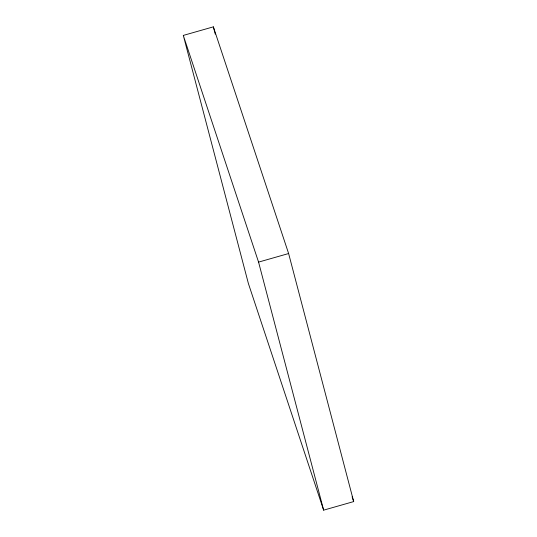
<?xml version="1.0" encoding="UTF-8"?>
<svg xmlns="http://www.w3.org/2000/svg" width="537" height="537" viewBox="0 0 537 537"><rect width="100%" height="100%" fill="white"/><g stroke="black" fill="none" stroke-linecap="round" stroke-linejoin="round"><path stroke-width="0.81" d="M183.305 35.415L213.357 26.85L288.624 253.538L353.695 501.585L323.643 510.15L248.376 283.462L183.305 35.415L258.565 262.103L323.643 510.15M258.565 262.103L288.624 253.538M352.111 496.812L353.695 501.585M213.357 26.85L215.277 34.146"/></g></svg>
